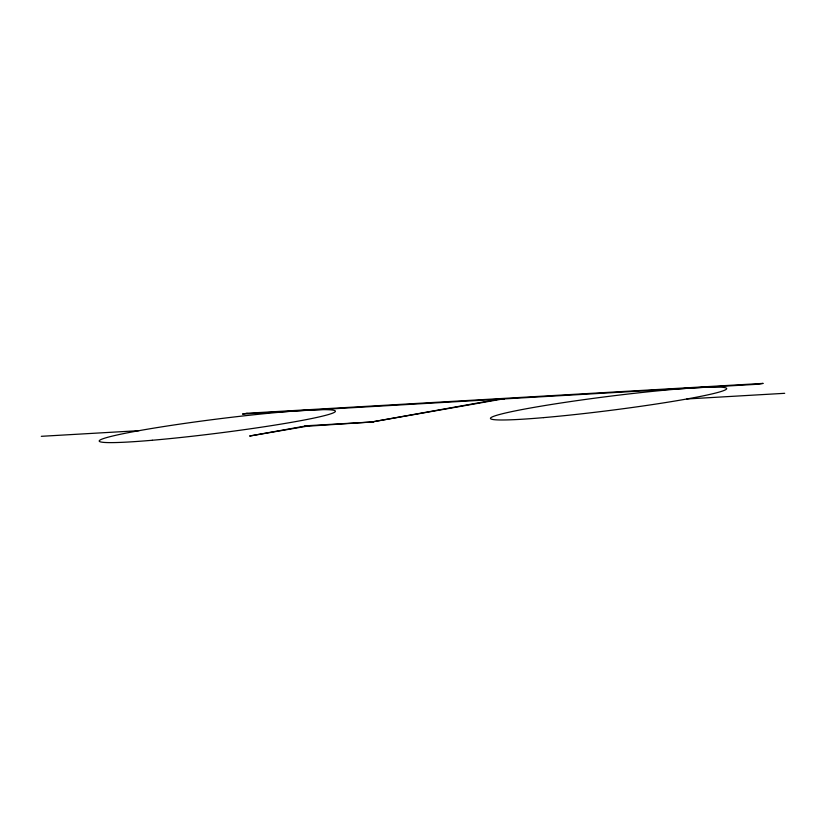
<?xml version="1.0" encoding="UTF-8"?>
<svg xmlns="http://www.w3.org/2000/svg" width="826" height="826" viewBox="0 0 826 826"><rect width="100%" height="100%" fill="white"/><g stroke="black" fill="none" stroke-linecap="round" stroke-linejoin="round"><path stroke-width="1.24" d="M41.3 436.314L139.119 430.656M686.881 398.968L784.7 393.31M246.933 413.258L242.514 414.053L758.743 384.193L763.162 383.398L246.933 413.258M304.877 426.123L249.607 436.035L308.79 425.896L304.877 426.123M309.048 425.617L304.629 426.412L373.672 421.88L309.048 425.617M500.876 398.844L369.511 422.385L504.789 398.617L500.876 398.844M543.539 417.626A118.965 7.052 -7.2 0 0 726.446 389.098A118.965 7.052 -7.2 0 0 555.919 403.769A118.965 7.052 -7.2 0 0 543.539 417.626M152.273 440.258A118.965 7.052 -7.2 0 0 335.18 411.73A118.965 7.052 -7.2 0 0 164.653 426.402A118.965 7.052 -7.2 0 0 152.273 440.258"/></g></svg>
